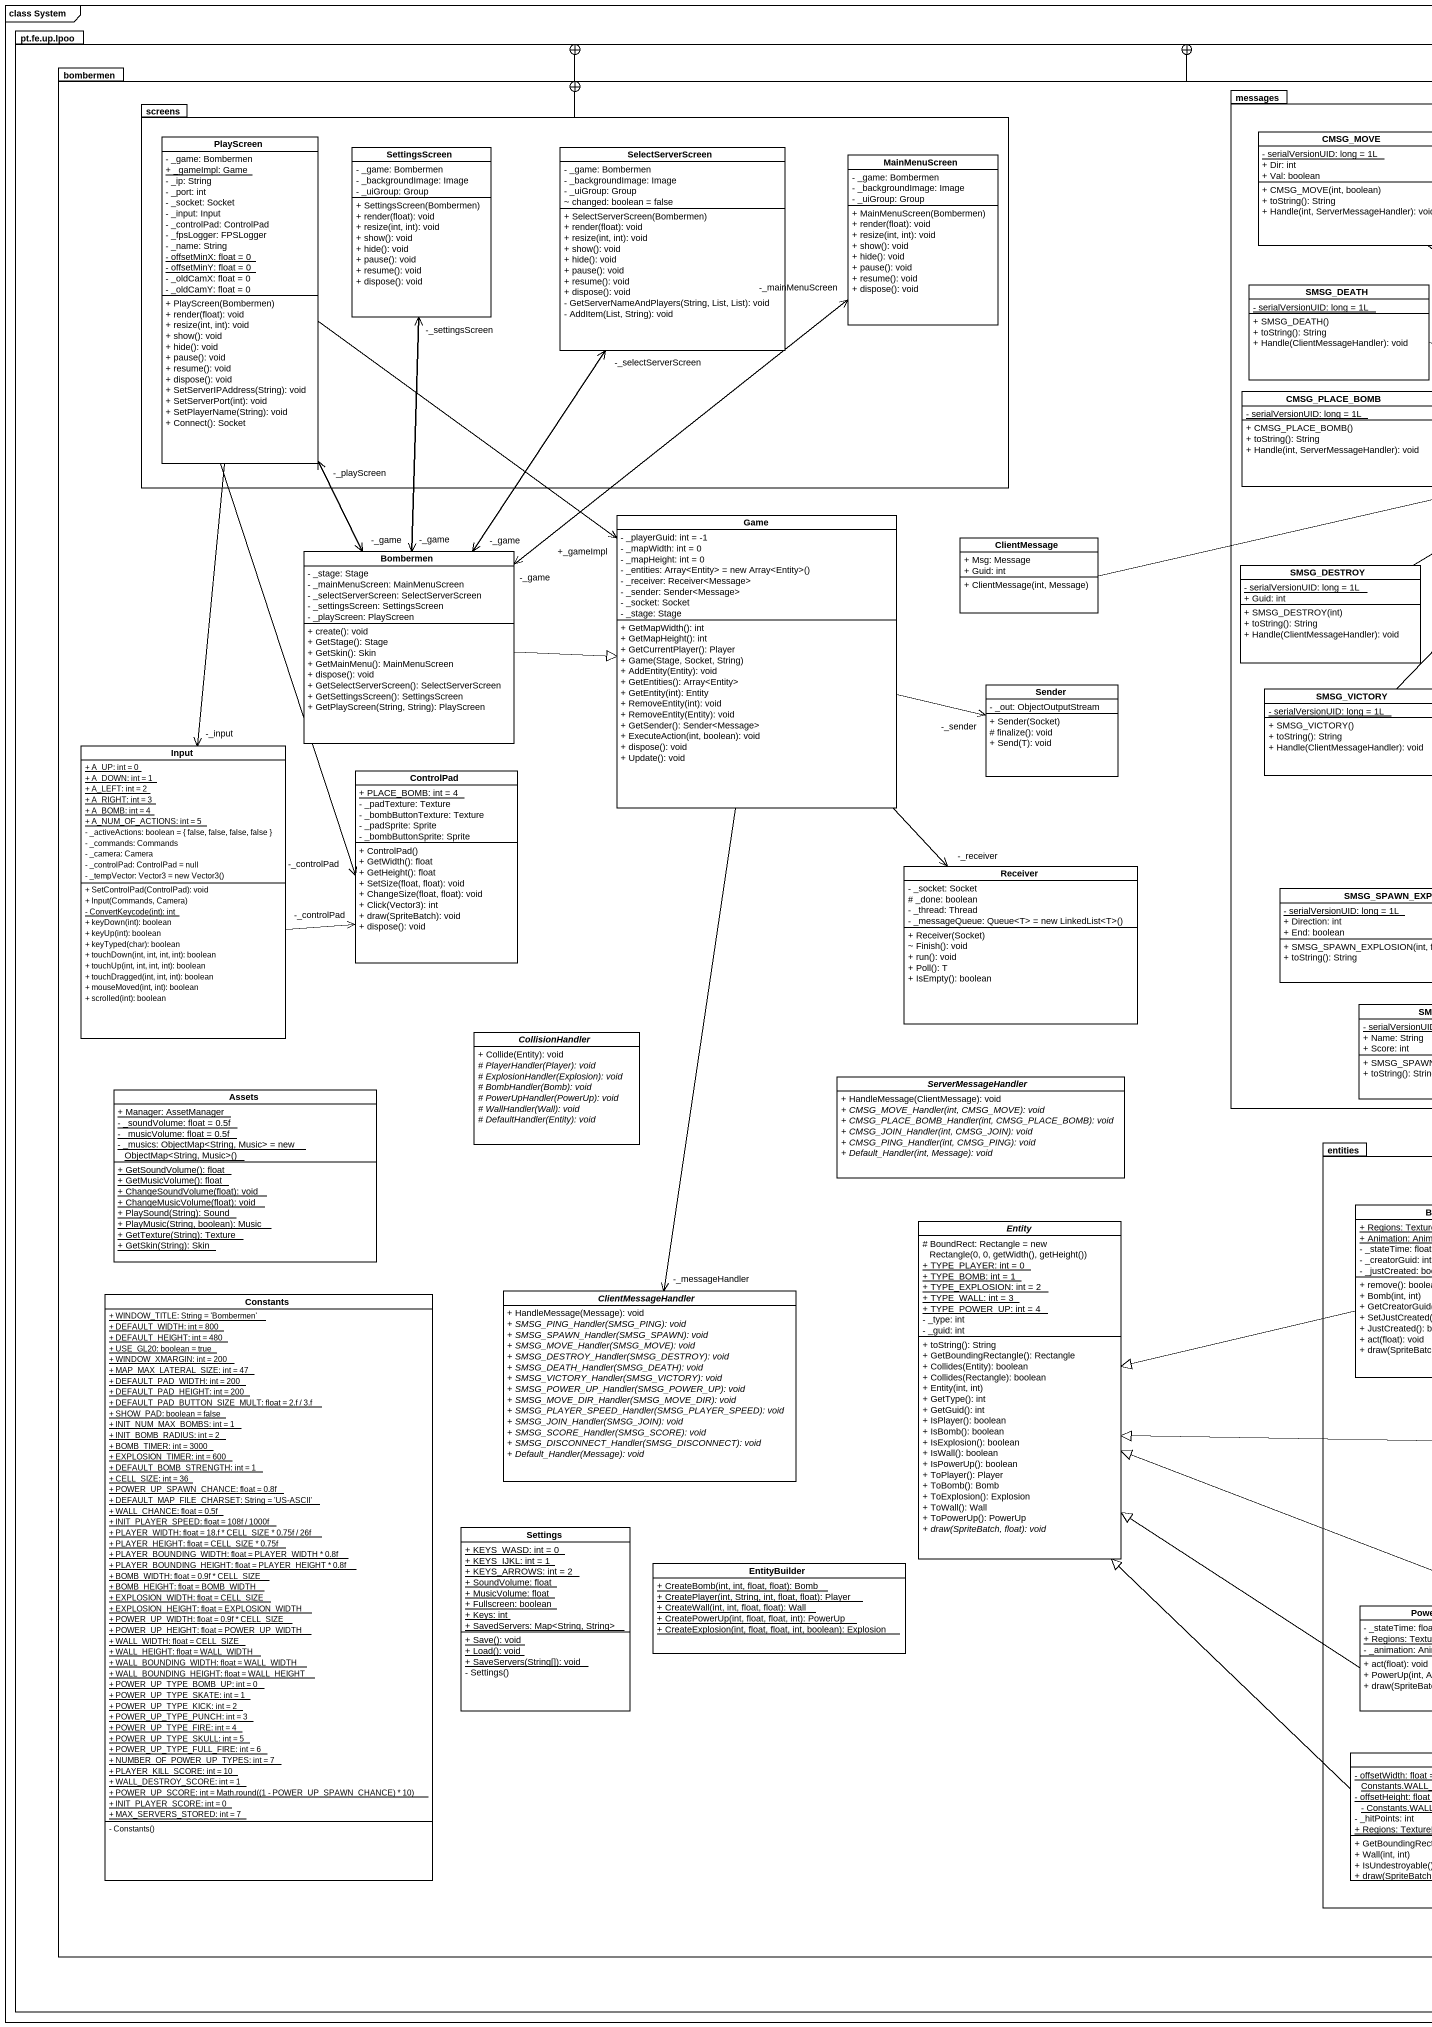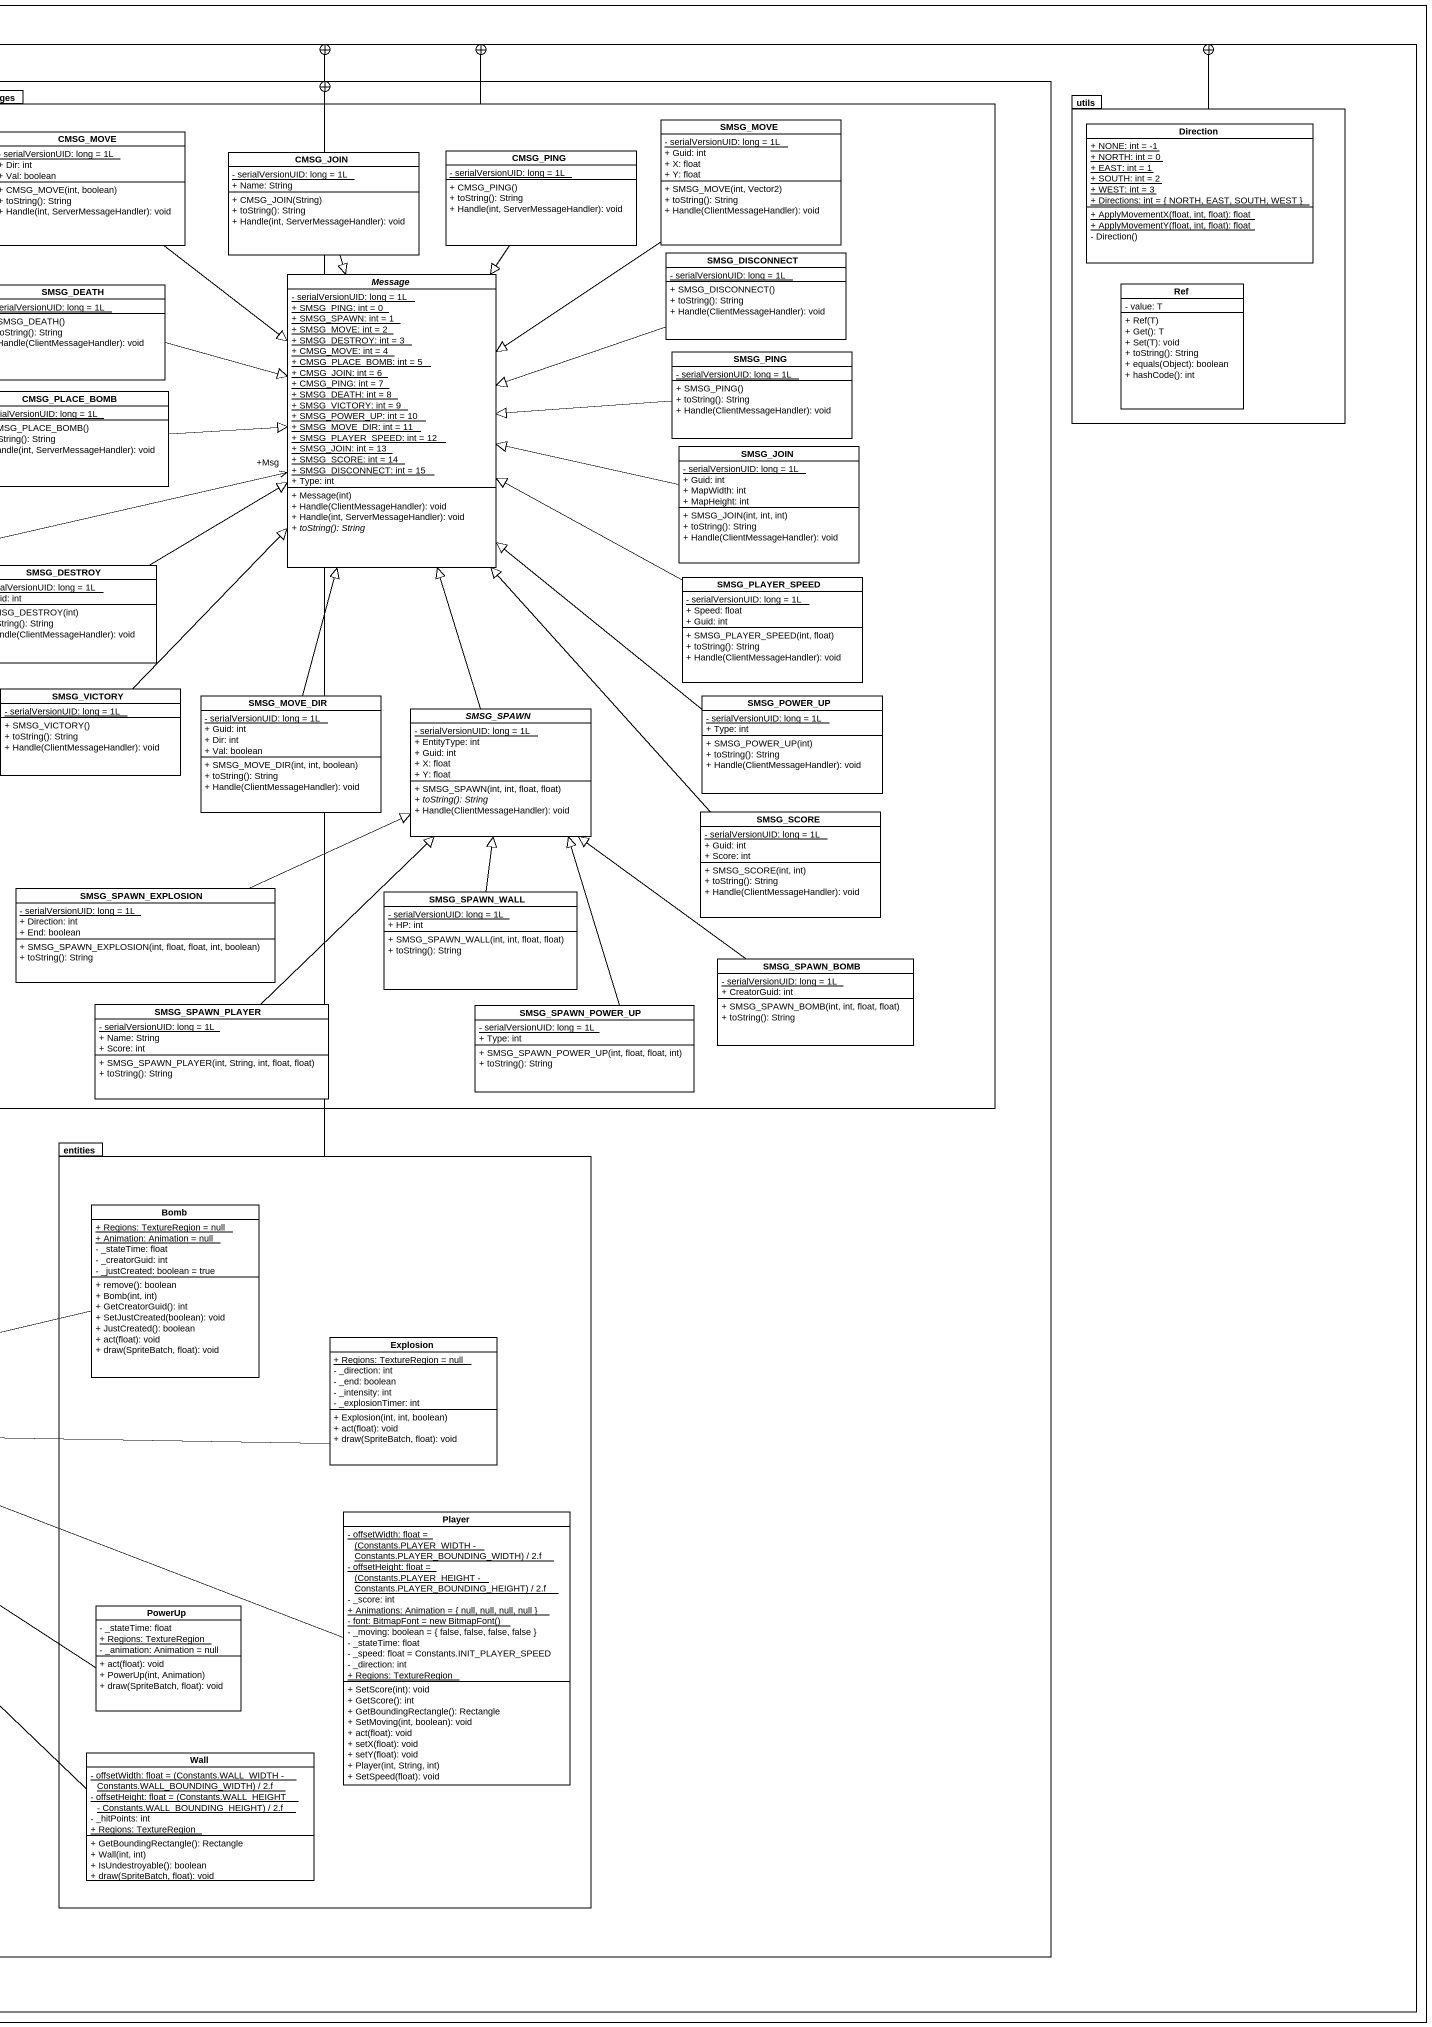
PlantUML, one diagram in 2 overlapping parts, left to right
@startuml
mainframe class System
hide circle
hide empty members
skinparam classAttributeIconSize 0
package "pt.fe.up.lpoo" as pt_fe_up_lpoo {
  package bombermen {
    package screens {
      class PlayScreen {
        - _game: Bombermen
        {static} + _gameImpl: Game
        - _ip: String
        - _port: int
        - _socket: Socket
        - _input: Input
        - _controlPad: ControlPad
        - _fpsLogger: FPSLogger
        - _name: String
        {static} - offsetMinX: float = 0
        {static} - offsetMinY: float = 0
        - _oldCamX: float = 0
        - _oldCamY: float = 0
        + PlayScreen(Bombermen)
        + render(float): void
        + resize(int, int): void
        + show(): void
        + hide(): void
        + pause(): void
        + resume(): void
        + dispose(): void
        + SetServerIPAddress(String): void
        + SetServerPort(int): void
        + SetPlayerName(String): void
        + Connect(): Socket
      }
      class SettingsScreen {
        - _game: Bombermen
        - _backgroundImage: Image
        - _uiGroup: Group
        + SettingsScreen(Bombermen)
        + render(float): void
        + resize(int, int): void
        + show(): void
        + hide(): void
        + pause(): void
        + resume(): void
        + dispose(): void
      }
      class SelectServerScreen {
        - _game: Bombermen
        - _backgroundImage: Image
        - _uiGroup: Group
        ~ changed: boolean = false
        + SelectServerScreen(Bombermen)
        + render(float): void
        + resize(int, int): void
        + show(): void
        + hide(): void
        + pause(): void
        + resume(): void
        + dispose(): void
        - GetServerNameAndPlayers(String, List, List): void
        - AddItem(List, String): void
      }
      class MainMenuScreen {
        - _game: Bombermen
        - _backgroundImage: Image
        - _uiGroup: Group
        + MainMenuScreen(Bombermen)
        + render(float): void
        + resize(int, int): void
        + show(): void
        + hide(): void
        + pause(): void
        + resume(): void
        + dispose(): void
      }
    }
    package messages {
      class SMSG_MOVE {
        {static} - serialVersionUID: long = 1L
        + Guid: int
        + X: float
        + Y: float
        + SMSG_MOVE(int, Vector2)
        + toString(): String
        + Handle(ClientMessageHandler): void
      }
      class CMSG_MOVE {
        {static} - serialVersionUID: long = 1L
        + Dir: int
        + Val: boolean
        + CMSG_MOVE(int, boolean)
        + toString(): String
        + Handle(int, ServerMessageHandler): void
      }
      class CMSG_JOIN {
        {static} - serialVersionUID: long = 1L
        + Name: String
        + CMSG_JOIN(String)
        + toString(): String
        + Handle(int, ServerMessageHandler): void
      }
      class CMSG_PING {
        {static} - serialVersionUID: long = 1L
        + CMSG_PING()
        + toString(): String
        + Handle(int, ServerMessageHandler): void
      }
      abstract class Message {
        {static} - serialVersionUID: long = 1L
        {static} + SMSG_PING: int = 0
        {static} + SMSG_SPAWN: int = 1
        {static} + SMSG_MOVE: int = 2
        {static} + SMSG_DESTROY: int = 3
        {static} + CMSG_MOVE: int = 4
        {static} + CMSG_PLACE_BOMB: int = 5
        {static} + CMSG_JOIN: int = 6
        {static} + CMSG_PING: int = 7
        {static} + SMSG_DEATH: int = 8
        {static} + SMSG_VICTORY: int = 9
        {static} + SMSG_POWER_UP: int = 10
        {static} + SMSG_MOVE_DIR: int = 11
        {static} + SMSG_PLAYER_SPEED: int = 12
        {static} + SMSG_JOIN: int = 13
        {static} + SMSG_SCORE: int = 14
        {static} + SMSG_DISCONNECT: int = 15
        + Type: int
        + Message(int)
        + Handle(ClientMessageHandler): void
        + Handle(int, ServerMessageHandler): void
        {abstract} + toString(): String
      }
      class SMSG_DISCONNECT {
        {static} - serialVersionUID: long = 1L
        + SMSG_DISCONNECT()
        + toString(): String
        + Handle(ClientMessageHandler): void
      }
      class SMSG_DEATH {
        {static} - serialVersionUID: long = 1L
        + SMSG_DEATH()
        + toString(): String
        + Handle(ClientMessageHandler): void
      }
      class SMSG_PING {
        {static} - serialVersionUID: long = 1L
        + SMSG_PING()
        + toString(): String
        + Handle(ClientMessageHandler): void
      }
      class CMSG_PLACE_BOMB {
        {static} - serialVersionUID: long = 1L
        + CMSG_PLACE_BOMB()
        + toString(): String
        + Handle(int, ServerMessageHandler): void
      }
      class SMSG_JOIN {
        {static} - serialVersionUID: long = 1L
        + Guid: int
        + MapWidth: int
        + MapHeight: int
        + SMSG_JOIN(int, int, int)
        + toString(): String
        + Handle(ClientMessageHandler): void
      }
      class SMSG_DESTROY {
        {static} - serialVersionUID: long = 1L
        + Guid: int
        + SMSG_DESTROY(int)
        + toString(): String
        + Handle(ClientMessageHandler): void
      }
      class SMSG_PLAYER_SPEED {
        {static} - serialVersionUID: long = 1L
        + Speed: float
        + Guid: int
        + SMSG_PLAYER_SPEED(int, float)
        + toString(): String
        + Handle(ClientMessageHandler): void
      }
      class SMSG_VICTORY {
        {static} - serialVersionUID: long = 1L
        + SMSG_VICTORY()
        + toString(): String
        + Handle(ClientMessageHandler): void
      }
      class SMSG_MOVE_DIR {
        {static} - serialVersionUID: long = 1L
        + Guid: int
        + Dir: int
        + Val: boolean
        + SMSG_MOVE_DIR(int, int, boolean)
        + toString(): String
        + Handle(ClientMessageHandler): void
      }
      class SMSG_POWER_UP {
        {static} - serialVersionUID: long = 1L
        + Type: int
        + SMSG_POWER_UP(int)
        + toString(): String
        + Handle(ClientMessageHandler): void
      }
      abstract class SMSG_SPAWN {
        {static} - serialVersionUID: long = 1L
        + EntityType: int
        + Guid: int
        + X: float
        + Y: float
        + SMSG_SPAWN(int, int, float, float)
        {abstract} + toString(): String
        + Handle(ClientMessageHandler): void
      }
      class SMSG_SCORE {
        {static} - serialVersionUID: long = 1L
        + Guid: int
        + Score: int
        + SMSG_SCORE(int, int)
        + toString(): String
        + Handle(ClientMessageHandler): void
      }
      class SMSG_SPAWN_EXPLOSION {
        {static} - serialVersionUID: long = 1L
        + Direction: int
        + End: boolean
        + SMSG_SPAWN_EXPLOSION(int, float, float, int, boolean)
        + toString(): String
      }
      class SMSG_SPAWN_WALL {
        {static} - serialVersionUID: long = 1L
        + HP: int
        + SMSG_SPAWN_WALL(int, int, float, float)
        + toString(): String
      }
      class SMSG_SPAWN_BOMB {
        {static} - serialVersionUID: long = 1L
        + CreatorGuid: int
        + SMSG_SPAWN_BOMB(int, int, float, float)
        + toString(): String
      }
      class SMSG_SPAWN_PLAYER {
        {static} - serialVersionUID: long = 1L
        + Name: String
        + Score: int
        + SMSG_SPAWN_PLAYER(int, String, int, float, float)
        + toString(): String
      }
      class SMSG_SPAWN_POWER_UP {
        {static} - serialVersionUID: long = 1L
        + Type: int
        + SMSG_SPAWN_POWER_UP(int, float, float, int)
        + toString(): String
      }
    }
    class Game {
      - _playerGuid: int = -1
      - _mapWidth: int = 0
      - _mapHeight: int = 0
      {field} - _entities: Array<Entity> = new Array<Entity>()
      - _receiver: Receiver<Message>
      - _sender: Sender<Message>
      - _socket: Socket
      - _stage: Stage
      + GetMapWidth(): int
      + GetMapHeight(): int
      + GetCurrentPlayer(): Player
      + Game(Stage, Socket, String)
      + AddEntity(Entity): void
      + GetEntities(): Array<Entity>
      + GetEntity(int): Entity
      + RemoveEntity(int): void
      + RemoveEntity(Entity): void
      + GetSender(): Sender<Message>
      + ExecuteAction(int, boolean): void
      + dispose(): void
      + Update(): void
    }
    class ClientMessage {
      + Msg: Message
      + Guid: int
      + ClientMessage(int, Message)
    }
    class Bombermen {
      - _stage: Stage
      - _mainMenuScreen: MainMenuScreen
      - _selectServerScreen: SelectServerScreen
      - _settingsScreen: SettingsScreen
      - _playScreen: PlayScreen
      + create(): void
      + GetStage(): Stage
      + GetSkin(): Skin
      + GetMainMenu(): MainMenuScreen
      + dispose(): void
      + GetSelectServerScreen(): SelectServerScreen
      + GetSettingsScreen(): SettingsScreen
      + GetPlayScreen(String, String): PlayScreen
    }
    class Sender {
      - _out: ObjectOutputStream
      + Sender(Socket)
      # finalize(): void
      + Send(T): void
    }
    class Input {
      {static} + A_UP: int = 0
      {static} + A_DOWN: int = 1
      {static} + A_LEFT: int = 2
      {static} + A_RIGHT: int = 3
      {static} + A_BOMB: int = 4
      {static} + A_NUM_OF_ACTIONS: int = 5
      - _activeActions: boolean = { false, false, false, false }
      - _commands: Commands
      - _camera: Camera
      - _controlPad: ControlPad = null
      {field} - _tempVector: Vector3 = new Vector3()
      + SetControlPad(ControlPad): void
      + Input(Commands, Camera)
      {static} - ConvertKeycode(int): int
      + keyDown(int): boolean
      + keyUp(int): boolean
      + keyTyped(char): boolean
      + touchDown(int, int, int, int): boolean
      + touchUp(int, int, int, int): boolean
      + touchDragged(int, int, int): boolean
      + mouseMoved(int, int): boolean
      + scrolled(int): boolean
    }
    class ControlPad {
      {static} + PLACE_BOMB: int = 4
      - _padTexture: Texture
      - _bombButtonTexture: Texture
      - _padSprite: Sprite
      - _bombButtonSprite: Sprite
      + ControlPad()
      + GetWidth(): float
      + GetHeight(): float
      + SetSize(float, float): void
      + ChangeSize(float, float): void
      + Click(Vector3): int
      + draw(SpriteBatch): void
      + dispose(): void
    }
    class Receiver {
      - _socket: Socket
      # _done: boolean
      - _thread: Thread
      {field} - _messageQueue: Queue<T> = new LinkedList<T>()
      + Receiver(Socket)
      ~ Finish(): void
      + run(): void
      + Poll(): T
      + IsEmpty(): boolean
    }
    abstract class CollisionHandler {
      + Collide(Entity): void
      {abstract} # PlayerHandler(Player): void
      {abstract} # ExplosionHandler(Explosion): void
      {abstract} # BombHandler(Bomb): void
      {abstract} # PowerUpHandler(PowerUp): void
      {abstract} # WallHandler(Wall): void
      {abstract} # DefaultHandler(Entity): void
    }
    class Assets {
      {static} + Manager: AssetManager
      {static} - _soundVolume: float = 0.5f
      {static} - _musicVolume: float = 0.5f
      {static} {field} - _musics: ObjectMap<String, Music> = new ObjectMap<String, Music>()
      {static} + GetSoundVolume(): float
      {static} + GetMusicVolume(): float
      {static} + ChangeSoundVolume(float): void
      {static} + ChangeMusicVolume(float): void
      {static} + PlaySound(String): Sound
      {static} + PlayMusic(String, boolean): Music
      {static} + GetTexture(String): Texture
      {static} + GetSkin(String): Skin
    }
    abstract class ServerMessageHandler {
      + HandleMessage(ClientMessage): void
      {abstract} + CMSG_MOVE_Handler(int, CMSG_MOVE): void
      {abstract} + CMSG_PLACE_BOMB_Handler(int, CMSG_PLACE_BOMB): void
      {abstract} + CMSG_JOIN_Handler(int, CMSG_JOIN): void
      {abstract} + CMSG_PING_Handler(int, CMSG_PING): void
      {abstract} + Default_Handler(int, Message): void
    }
    package entities {
      class Bomb {
        {static} + Regions: TextureRegion = null
        {static} + Animation: Animation = null
        - _stateTime: float
        - _creatorGuid: int
        - _justCreated: boolean = true
        + remove(): boolean
        + Bomb(int, int)
        + GetCreatorGuid(): int
        + SetJustCreated(boolean): void
        + JustCreated(): boolean
        + act(float): void
        + draw(SpriteBatch, float): void
      }
      class Explosion {
        {static} + Regions: TextureRegion = null
        - _direction: int
        - _end: boolean
        - _intensity: int
        - _explosionTimer: int
        + Explosion(int, int, boolean)
        + act(float): void
        + draw(SpriteBatch, float): void
      }
      class Player {
        {static} {field} - offsetWidth: float = (Constants.PLAYER_WIDTH - Constants.PLAYER_BOUNDING_WIDTH) / 2.f
        {static} {field} - offsetHeight: float = (Constants.PLAYER_HEIGHT - Constants.PLAYER_BOUNDING_HEIGHT) / 2.f
        - _score: int
        {static} + Animations: Animation = { null, null, null, null }
        {static} {field} - font: BitmapFont = new BitmapFont()
        - _moving: boolean = { false, false, false, false }
        - _stateTime: float
        - _speed: float = Constants.INIT_PLAYER_SPEED
        - _direction: int
        {static} + Regions: TextureRegion
        + SetScore(int): void
        + GetScore(): int
        + GetBoundingRectangle(): Rectangle
        + SetMoving(int, boolean): void
        + act(float): void
        + setX(float): void
        + setY(float): void
        + Player(int, String, int)
        + SetSpeed(float): void
      }
      class PowerUp {
        - _stateTime: float
        {static} + Regions: TextureRegion
        - _animation: Animation = null
        + act(float): void
        + PowerUp(int, Animation)
        + draw(SpriteBatch, float): void
      }
      class Wall {
        {static} {field} - offsetWidth: float = (Constants.WALL_WIDTH - Constants.WALL_BOUNDING_WIDTH) / 2.f
        {static} {field} - offsetHeight: float = (Constants.WALL_HEIGHT - Constants.WALL_BOUNDING_HEIGHT) / 2.f
        - _hitPoints: int
        {static} + Regions: TextureRegion
        + GetBoundingRectangle(): Rectangle
        + Wall(int, int)
        + IsUndestroyable(): boolean
        + draw(SpriteBatch, float): void
      }
    }
    abstract class "Entity" as Entity_ {
      {field} # BoundRect: Rectangle = new Rectangle(0, 0, getWidth(), getHeight())
      {static} + TYPE_PLAYER: int = 0
      {static} + TYPE_BOMB: int = 1
      {static} + TYPE_EXPLOSION: int = 2
      {static} + TYPE_WALL: int = 3
      {static} + TYPE_POWER_UP: int = 4
      - _type: int
      - _guid: int
      + toString(): String
      + GetBoundingRectangle(): Rectangle
      + Collides(Entity): boolean
      + Collides(Rectangle): boolean
      + Entity(int, int)
      + GetType(): int
      + GetGuid(): int
      + IsPlayer(): boolean
      + IsBomb(): boolean
      + IsExplosion(): boolean
      + IsWall(): boolean
      + IsPowerUp(): boolean
      + ToPlayer(): Player
      + ToBomb(): Bomb
      + ToExplosion(): Explosion
      + ToWall(): Wall
      + ToPowerUp(): PowerUp
      {abstract} + draw(SpriteBatch, float): void
    }
    class Constants {
      {static} + WINDOW_TITLE: String = 'Bombermen'
      {static} + DEFAULT_WIDTH: int = 800
      {static} + DEFAULT_HEIGHT: int = 480
      {static} + USE_GL20: boolean = true
      {static} + WINDOW_XMARGIN: int = 200
      {static} + MAP_MAX_LATERAL_SIZE: int = 47
      {static} + DEFAULT_PAD_WIDTH: int = 200
      {static} + DEFAULT_PAD_HEIGHT: int = 200
      {static} + DEFAULT_PAD_BUTTON_SIZE_MULT: float = 2.f / 3.f
      {static} + SHOW_PAD: boolean = false
      {static} + INIT_NUM_MAX_BOMBS: int = 1
      {static} + INIT_BOMB_RADIUS: int = 2
      {static} + BOMB_TIMER: int = 3000
      {static} + EXPLOSION_TIMER: int = 600
      {static} + DEFAULT_BOMB_STRENGTH: int = 1
      {static} + CELL_SIZE: int = 36
      {static} + POWER_UP_SPAWN_CHANCE: float = 0.8f
      {static} + DEFAULT_MAP_FILE_CHARSET: String = 'US-ASCII'
      {static} + WALL_CHANCE: float = 0.5f
      {static} + INIT_PLAYER_SPEED: float = 108f / 1000f
      {static} + PLAYER_WIDTH: float = 18.f * CELL_SIZE * 0.75f / 26f
      {static} + PLAYER_HEIGHT: float = CELL_SIZE * 0.75f
      {static} + PLAYER_BOUNDING_WIDTH: float = PLAYER_WIDTH * 0.8f
      {static} + PLAYER_BOUNDING_HEIGHT: float = PLAYER_HEIGHT * 0.8f
      {static} + BOMB_WIDTH: float = 0.9f * CELL_SIZE
      {static} + BOMB_HEIGHT: float = BOMB_WIDTH
      {static} + EXPLOSION_WIDTH: float = CELL_SIZE
      {static} + EXPLOSION_HEIGHT: float = EXPLOSION_WIDTH
      {static} + POWER_UP_WIDTH: float = 0.9f * CELL_SIZE
      {static} + POWER_UP_HEIGHT: float = POWER_UP_WIDTH
      {static} + WALL_WIDTH: float = CELL_SIZE
      {static} + WALL_HEIGHT: float = WALL_WIDTH
      {static} + WALL_BOUNDING_WIDTH: float = WALL_WIDTH
      {static} + WALL_BOUNDING_HEIGHT: float = WALL_HEIGHT
      {static} + POWER_UP_TYPE_BOMB_UP: int = 0
      {static} + POWER_UP_TYPE_SKATE: int = 1
      {static} + POWER_UP_TYPE_KICK: int = 2
      {static} + POWER_UP_TYPE_PUNCH: int = 3
      {static} + POWER_UP_TYPE_FIRE: int = 4
      {static} + POWER_UP_TYPE_SKULL: int = 5
      {static} + POWER_UP_TYPE_FULL_FIRE: int = 6
      {static} + NUMBER_OF_POWER_UP_TYPES: int = 7
      {static} + PLAYER_KILL_SCORE: int = 10
      {static} + WALL_DESTROY_SCORE: int = 1
      {static} {field} + POWER_UP_SCORE: int = Math.round((1 - POWER_UP_SPAWN_CHANCE) * 10)
      {static} + INIT_PLAYER_SCORE: int = 0
      {static} + MAX_SERVERS_STORED: int = 7
      - Constants()
    }
    abstract class ClientMessageHandler {
      + HandleMessage(Message): void
      {abstract} + SMSG_PING_Handler(SMSG_PING): void
      {abstract} + SMSG_SPAWN_Handler(SMSG_SPAWN): void
      {abstract} + SMSG_MOVE_Handler(SMSG_MOVE): void
      {abstract} + SMSG_DESTROY_Handler(SMSG_DESTROY): void
      {abstract} + SMSG_DEATH_Handler(SMSG_DEATH): void
      {abstract} + SMSG_VICTORY_Handler(SMSG_VICTORY): void
      {abstract} + SMSG_POWER_UP_Handler(SMSG_POWER_UP): void
      {abstract} + SMSG_MOVE_DIR_Handler(SMSG_MOVE_DIR): void
      {abstract} + SMSG_PLAYER_SPEED_Handler(SMSG_PLAYER_SPEED): void
      {abstract} + SMSG_JOIN_Handler(SMSG_JOIN): void
      {abstract} + SMSG_SCORE_Handler(SMSG_SCORE): void
      {abstract} + SMSG_DISCONNECT_Handler(SMSG_DISCONNECT): void
      {abstract} + Default_Handler(Message): void
    }
    class Settings {
      {static} + KEYS_WASD: int = 0
      {static} + KEYS_IJKL: int = 1
      {static} + KEYS_ARROWS: int = 2
      {static} + SoundVolume: float
      {static} + MusicVolume: float
      {static} + Fullscreen: boolean
      {static} + Keys: int
      {static} + SavedServers: Map<String, String>
      {static} + Save(): void
      {static} + Load(): void
      {static} + SaveServers(String[]): void
      - Settings()
    }
    class EntityBuilder {
      {static} + CreateBomb(int, int, float, float): Bomb
      {static} + CreatePlayer(int, String, int, float, float): Player
      {static} + CreateWall(int, int, float, float): Wall
      {static} + CreatePowerUp(int, float, float, int): PowerUp
      {static} + CreateExplosion(int, float, float, int, boolean): Explosion
    }
  }
  package utils {
    class Direction {
      {static} + NONE: int = -1
      {static} + NORTH: int = 0
      {static} + EAST: int = 1
      {static} + SOUTH: int = 2
      {static} + WEST: int = 3
      {static} + Directions: int = { NORTH, EAST, SOUTH, WEST }
      {static} + ApplyMovementX(float, int, float): float
      {static} + ApplyMovementY(float, int, float): float
      - Direction()
    }
    class "Ref" as Ref_ {
      - value: T
      + Ref(T)
      + Get(): T
      + Set(T): void
      + toString(): String
      + equals(Object): boolean
      + hashCode(): int
    }
  }
}
bombermen -right-+ pt_fe_up_lpoo
screens --+ pt_fe_up_lpoo
screens --+ bombermen
messages --+ pt_fe_up_lpoo
SMSG_MOVE --|> Message
utils --+ pt_fe_up_lpoo
PlayScreen --> "+_gameImpl" Game
PlayScreen --> "-_game" Bombermen
PlayScreen --> "-_input" Input
PlayScreen --> "-_controlPad" ControlPad
SettingsScreen --> "-_game" Bombermen
SelectServerScreen --> "-_game" Bombermen
MainMenuScreen --> "-_game" Bombermen
CMSG_MOVE --|> Message
CMSG_JOIN --|> Message
CMSG_PING --|> Message
SMSG_DISCONNECT -left-|> Message
SMSG_DEATH -right-|> Message
SMSG_PING -left-|> Message
CMSG_PLACE_BOMB -right-|> Message
SMSG_JOIN -left-|> Message
Game -right-> "-_sender" Sender
Game --> "-_receiver" Receiver
Game --> "-_messageHandler" ClientMessageHandler
ClientMessage -right-> "+Msg" Message
Bombermen -up-> "-_playScreen" PlayScreen
Bombermen -up-> "-_settingsScreen" SettingsScreen
Bombermen -up-> "-_selectServerScreen" SelectServerScreen
Bombermen -up-> "-_mainMenuScreen" MainMenuScreen
Bombermen -right-|> Game
SMSG_DESTROY -right-|> Message
SMSG_PLAYER_SPEED -left-|> Message
SMSG_VICTORY -up-|> Message
SMSG_MOVE_DIR -up-|> Message
SMSG_POWER_UP -up-|> Message
SMSG_SPAWN -up-|> Message
Input -right-> "-_controlPad" ControlPad
SMSG_SCORE -up-|> Message
SMSG_SPAWN_EXPLOSION -right-|> SMSG_SPAWN
SMSG_SPAWN_WALL -up-|> SMSG_SPAWN
SMSG_SPAWN_BOMB -up-|> SMSG_SPAWN
SMSG_SPAWN_PLAYER -up-|> SMSG_SPAWN
SMSG_SPAWN_POWER_UP -up-|> SMSG_SPAWN
entities -up-+ pt_fe_up_lpoo
entities -up-+ bombermen
Bomb -left-|> Entity_
Explosion -left-|> Entity_
Player -left-|> Entity_
PowerUp -up-|> Entity_
Wall -up-|> Entity_
@enduml
